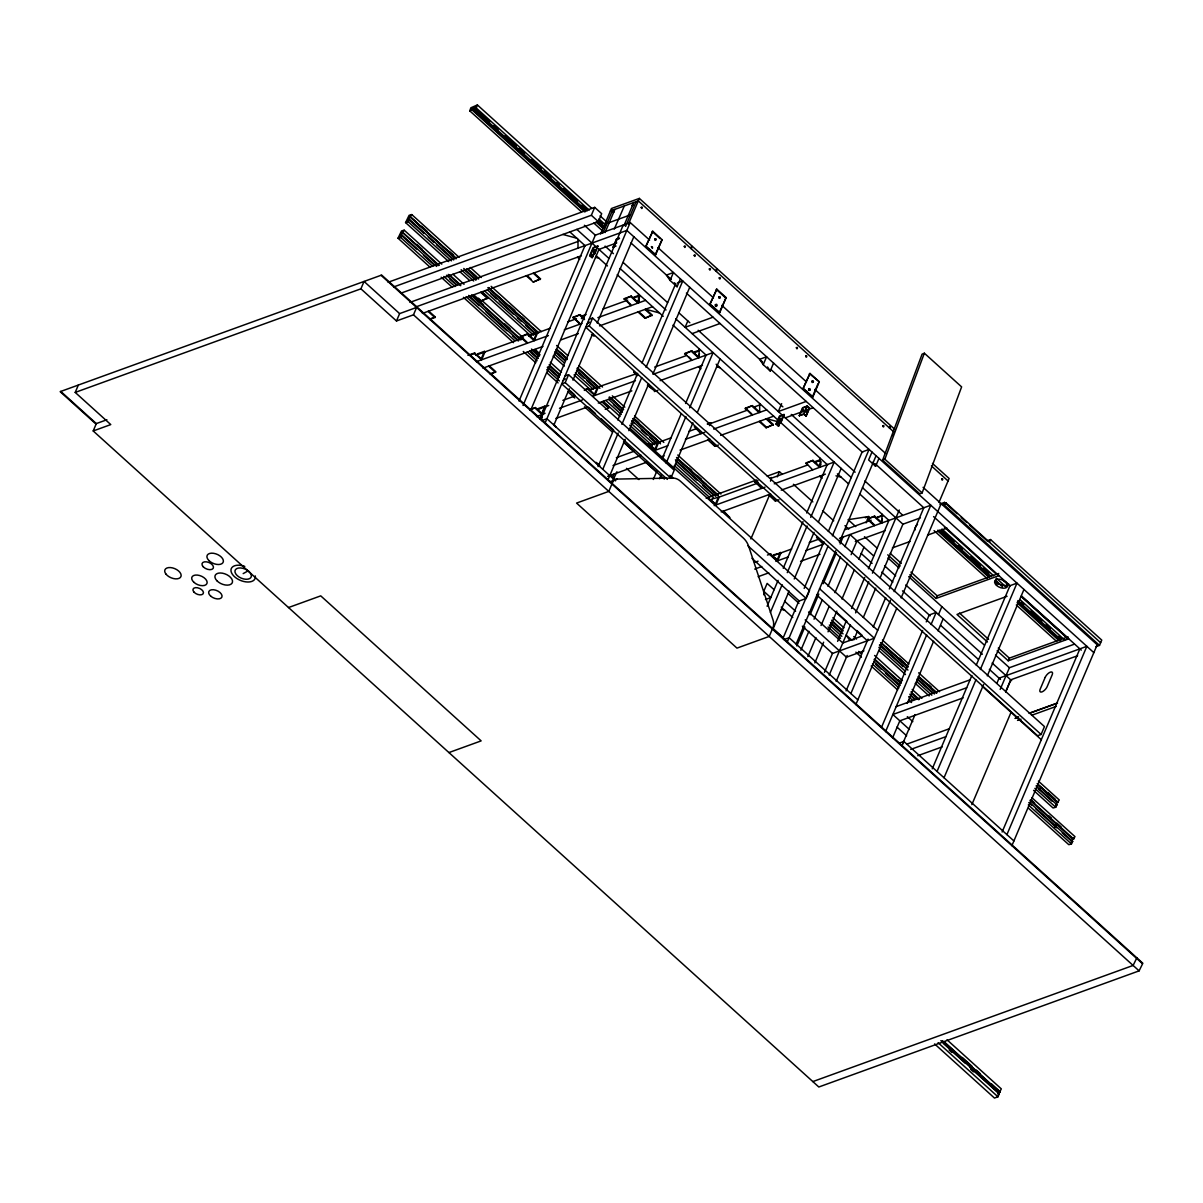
<?xml version="1.0" encoding="UTF-8"?>
<svg xmlns="http://www.w3.org/2000/svg" width="1203" height="1203" viewBox="0 0 1203 1203"><rect width="100%" height="100%" fill="white"/><g stroke="black" fill="none" stroke-linecap="round" stroke-linejoin="round"><path stroke-width="1.5" d="M594.523 250.179C591.38 251.938 594.207 252.841 594.372 249.983M779.514 420.178L780.837 418.674L780.927 419.486L779.228 419.907L780.687 418.433L779.364 420.118M804.04 410.163L802.476 411.576L803.589 409.982L802.777 411.832L804.266 410.809M809.754 390.328L808.972 388.629L808.506 390.298M806.431 410.373L806.642 411.652M581.305 211.698L469.756 110.856L470.869 107.789L477.38 104.947L591.711 208.314M586.989 211.081L474.042 108.977L475.621 106.856L471.636 108.616L471.982 109.894L469.756 110.856M474.042 108.977L476.268 108.014L477.38 104.947M882.611 460.178L922.084 354.163L924.355 353.201L961.618 386.885L922.13 492.914L919.874 493.877L882.611 460.178L884.867 459.215L924.355 353.201M106.887 419.757L95.714 423.802L60.15 391.652L381.652 275.066L1142.85 963.257L1139.106 970.866L818.822 1087.001L93.202 430.96L110.781 424.584L75.218 392.419L78.345 385.05M93.202 430.96L96.33 423.576L60.767 391.426M75.218 392.419L360.915 288.825L364.043 281.442L399.622 313.607L417.23 307.216M360.915 288.825L396.479 320.975L399.622 313.607M396.479 320.975L413.486 314.825L416.614 307.442M429.802 319.577L435.306 317.021L428.915 311.231M473.681 294.825L480.674 301.141L487.922 297.953L481.516 292.164M480.674 301.141L487.922 297.953M474.629 353.487L481.32 358.614L484.388 351.366L484.974 351.893L481.621 359.802L474.629 353.487L469.396 355.381M526.282 275.743L533.275 282.058L540.523 278.87L534.132 273.081M490.358 374.328L495.877 371.772L489.471 365.983M533.275 282.058L540.523 278.87M520.267 336.93L527.515 333.742L533.921 339.532L536.989 332.299L537.576 332.825L534.222 340.72L527.245 334.404L520.267 336.93L527.245 343.246M393.607 286.976L591.35 215.277L594.703 207.367L601.68 213.683L598.327 221.593L400.599 293.291M518.989 401.08L584.989 245.607M523.034 405.471L595.32 235.171L630.192 222.525L649.635 240.104M589.711 255.622L593.064 247.713L597.711 246.029L594.658 254.194L590.297 255.773L592.327 257.622L595.68 249.713L592.041 257.728L589.711 255.622L594.357 253.923L597.711 246.029M590.297 255.773L593.65 247.878L598.011 246.299M600.598 234.059L611.44 208.51L639.349 198.405L691.755 245.788L690.687 248.269M602.793 233.262L612.583 210.209M605.049 232.585L614.898 209.367M530.749 410.058L598.944 249.397L614.643 243.698M579.861 324.178L573.154 317.201L580.132 314.675L583.966 318.148M529.952 410.133L535.47 407.576L541.876 413.366L544.944 406.118L540.914 417.832M614.222 229.187L624.327 205.954M572.869 317.863L580.132 314.675M581.395 318.645L582.628 315.742L586.117 314.479M539.952 419.14L541.951 414.403L545.064 413.276M619.485 238.465L616.568 239.517L613.214 247.412L616.282 239.247L619.38 238.134M540.673 419.531L623.214 225.051M623.906 225.743L633.77 202.525M625.605 226.375L636.086 201.683M628.507 223.938L639.349 198.405M544.899 423.471L630.192 222.525M565.215 382.614L568.568 374.719L674.221 470.238L670.868 478.132L565.215 382.614L561.741 383.877L667.379 479.395M589.244 325.953L592.598 318.043L1044.46 726.582L1041.106 734.477L1037.618 735.74L585.756 327.216L589.244 325.953L1041.106 734.477M553.891 425.05L569.305 388.764M572.959 380.133L592.763 333.487M597.169 323.126L633.831 236.75M594.117 336.148L591.5 334.705M645.755 246.615L652.763 231.262L662.086 239.683L655.65 254.825L645.755 246.615L652.763 231.262M631.019 305.622L624.312 298.645L631.274 296.118L637.68 301.908L639.53 297.562M584.312 390.419L588.072 388.494L594.477 394.283L597.56 387.05L590.583 389.577L635.274 374.103M624.026 299.306L631.274 296.118M655.079 255.036L662.086 239.683M639.334 299.938L637.996 303.096L631.004 296.78M637.996 311.938L644.988 318.254L650.492 315.712M605.274 409.366L609.034 407.456L602.628 401.652M644.988 318.254L652.237 315.066L645.831 309.276M670.071 280.449L673.424 272.54L666.447 275.081L670.071 280.449L677.063 286.765L680.417 278.855M598.041 466.614L613.44 430.343M617.831 419.982L637.635 373.336M642.041 362.96L675.77 283.502M691.274 248.795L692.326 246.314L716.793 268.419L715.725 270.916M602.808 469.275L618.207 432.99M621.876 424.358L641.68 377.712M646.071 367.351L682.748 280.961L677.515 282.87M607.786 480.328L625.199 439.306M628.868 430.674L648.658 384.028M653.064 373.667L689.725 287.291M647.409 385.246L654.673 390.9M687.815 320.99L685.124 327.306L713.033 317.186M716.311 271.427L717.364 268.946L890.31 425.306L889.258 427.787M691.575 360.374L684.868 353.396L691.845 350.87L698.236 356.659L699.469 353.772M709.8 304.524L716.823 289.171L726.131 297.592L719.71 312.735L709.8 304.524L716.823 289.171M684.582 354.058L691.845 350.87M658.688 442.328L655.334 450.223L648.357 443.907L655.034 449.035L658.116 441.802L651.139 444.328M719.123 312.945L726.131 297.592M653.304 479.486L656.973 470.854M662.101 458.764L681.169 413.847M685.575 403.486L706.101 355.111M659.545 478.689L661.018 475.23M666.146 463.14L685.951 416.494M689.62 407.862L713.078 352.584L653.109 374.328M673.875 467.726L692.928 422.809M697.334 412.449L720.071 358.9M694.266 426.704L700.973 433.681M709.484 425.621L710.717 422.719L711.304 423.245M707.966 439.997L714.943 446.313L711.379 442.178M763.243 364.674L766.597 356.78L759.619 359.306L763.243 364.674L770.221 370.99L773.574 363.095M752.131 415.125L745.424 408.148L752.401 405.622L758.807 411.411M745.138 408.809L752.401 405.622M718.672 496.553L715.59 503.786L708.913 498.659L715.905 504.974L719.259 497.08L711.695 499.08L712.281 499.606M759.123 421.441L766.1 427.757L773.364 424.569L766.958 418.779M781.649 403.637L778.296 411.546L806.205 401.426M766.1 427.757L773.364 424.569M778.642 426.057L776.025 424.058L779.379 416.163L784.025 414.479L780.973 422.644L776.612 424.223L778.642 426.057L781.709 418.268M776.612 424.223L779.965 416.328L784.326 414.734M761.529 488.433L754.822 481.456L761.228 487.245M778.356 426.163L779.694 423.005M784.025 414.479L780.672 422.373L776.025 424.058M802.972 388.764L809.98 373.411L819.303 381.832L812.867 396.975L802.972 388.764L809.98 373.411M770.521 481.155L771.273 477.471M799.243 415.606L802.596 407.697L807.243 406.012L809.574 408.118L806.221 416.027L803.89 414.283L799.243 415.606L803.89 413.907L807.243 406.012M799.529 415.862L802.882 407.967L807.243 406.388L809.574 408.118M750.898 538.929L769.198 495.831M777.243 476.869L779.439 471.696L782.221 474.223M803.89 414.283L807.243 406.388M812.296 397.185L818.01 383.727M805.935 416.133L809.288 408.223M768.522 494.749L775.499 501.065L769.379 494.613M812.687 469.877L805.98 462.899L812.957 460.373L819.363 466.162L821.198 461.817M780.386 552.357L777.318 559.59L770.627 554.463L777.619 560.778L780.973 552.884L773.424 554.884L773.995 555.41M805.694 463.561L812.957 460.373M763.785 594.823L763.785 591.29L767.138 583.395L774.115 589.711M821.002 464.193L819.664 467.35L812.672 461.035M767.093 606.267L778.085 580.357M783.228 568.267L803.018 521.621M806.687 512.974L827.213 464.614M770.401 612.372L782.13 584.733M787.258 572.643L807.063 525.997M810.732 517.365L834.19 462.072L774.236 483.817M772.988 629.064L789.123 591.049M794.251 578.959L814.055 532.312M818.446 521.952L841.183 468.403M782.897 638.537L799.033 600.538M804.16 588.432L823.965 541.801M828.371 531.425L862.1 451.967L869.077 449.426L832.401 535.816M787.063 642.417L789.078 637.68L857.859 699.86M828.01 546.177L789.138 637.74L783.845 639.575M751.95 558.282L799.198 601.004L806.175 598.462L809.529 590.568L630.252 428.479M871.98 452.057L868.626 459.967L875.619 466.283L878.972 458.388M796.13 644.056L835.724 550.763M839.393 542.132L876.055 455.757M796.822 645.906L804.882 626.898M810.025 614.808L818.822 594.071M823.213 583.711L836.416 552.613M840.085 543.982L843.017 537.064M889.829 428.328L890.897 425.832L895.047 429.591M800.867 650.282L808.927 631.274M814.055 619.184L822.13 600.177M827.995 586.357L840.461 556.989M844.867 546.628L849.995 534.538L873.558 555.846M807.845 656.597L815.92 637.59M821.047 625.5L829.123 606.507M834.987 592.673L847.453 563.305M851.122 554.673L856.987 540.854M866.1 522.839L868.792 516.523L848.1 519.681L855.724 526.583M874.416 525.681L867.423 519.365L874.671 516.177L881.077 521.967L882.31 519.064M814.837 662.913L823.634 642.191M828.04 631.816L836.837 611.094M841.965 599.004L854.431 569.636M858.837 559.26L863.965 547.17M824.416 672.432L832.476 653.44L874.34 638.237L819.544 588.688M837.604 641.349L846.416 620.613M851.544 608.523L864.746 577.425M868.416 568.778L888.942 520.418L859.694 493.967M829.183 675.094L850.446 624.989M855.589 612.898L868.792 581.801M872.446 573.169L899.273 509.982M836.175 681.409L847.168 655.5M853.769 639.951L857.438 631.304M863.303 617.485L875.769 588.117M880.175 577.756L902.912 524.207L920.34 517.876M846.085 690.883L868.085 639.064M873.228 626.974L885.694 597.605M889.348 588.959L923.814 507.771L875.137 463.741M850.867 693.545L890.461 600.252M894.13 591.62L930.791 505.23L839.483 538.342M938.987 502.358L949.122 478.478L932.475 463.441M855.844 704.597L896.716 608.297M901.122 597.936L941.137 503.651M943.423 505.019L944.535 502.388L957.047 513.696M1100.64 642.733L945.753 502.704L944.626 505.335L1099.512 645.379L1101.753 640.101L990.535 539.545L987.437 540.673M909.829 574.748L936.024 598.447L937.152 595.801L998.731 573.47M881.528 727.274L922.596 630.522M926.265 621.891L929.197 614.974L936.175 612.447L931.047 624.537M885.573 731.65L926.641 634.913M938.505 614.553L941.859 606.658M892.566 737.965L899.889 720.687M907.227 703.424L933.633 641.229M938.024 630.853L943.167 618.763M902.731 743.634L915.062 714.567M901.844 746.191L903.859 741.454L1013.903 840.942M989.422 542.192L990.535 539.545M932.265 768.807L971.874 675.515M976.265 665.154L1009.994 585.681L1016.971 583.154L980.31 669.53M937.047 771.454L975.904 679.89M944.024 777.77L983.633 684.477M987.302 675.845L1023.964 589.47M996.866 683.334L999.076 678.161L1086.85 646.327L1006.911 834.626M997.152 650.763L1008.234 660.778L1009.347 658.146L1068.069 636.838M1000.174 689.439L1009.407 667.725L1074.444 644.146M1005.678 691.695L1010.7 679.83L1077.632 655.725M1005.798 691.8L1010.836 679.951M971.844 804.657L1011.031 712.341M1002.114 832.025L1079.873 648.853M1011.888 845.694L1097.196 644.748L923.092 487.335M940.866 1040.64L999.347 1093.512L998.58 1094.519L997.873 1094.053L999.888 1091.452L991.528 1083.888M942.43 1040.685L999.528 1092.309L999.888 1091.452M934.596 1043.918L994.475 1098.053L997.964 1096.79L999.347 1093.512M999.528 1092.309L1001.317 1088.88L947.002 1039.783M612.447 477.411L614.041 474.057M612.989 480.147L616.959 471.756M430.012 267.156L398.013 238.209L401.531 230.931L404.208 230.194L441.787 264.164M448.749 261.607L405.576 222.585L409.11 215.307L411.772 214.57L459.125 257.367M455.817 258.78L409.621 216.375L407.441 220.856L409.441 219.367L454.012 259.653M436.674 266.434L401.877 234.991L399.877 236.48L402.043 231.999L438.493 265.577M398.013 238.209L400.674 237.472L401.877 234.991M402.298 232.871L404.208 230.194M405.576 222.585L408.238 221.833L409.441 219.367M409.877 217.247L411.772 214.57M1055.678 804.777L1057.121 801.8L1039.016 785.424M1055.723 806.055L1056.956 804.777L1036.069 785.89M1037.873 785.033L1057.377 802.657L1057.903 801.574M1033.588 790.371L1053.076 807.995L1055.753 807.258L1056.956 804.777M1057.377 802.657L1059.272 799.98L1038.384 781.093M1071.392 841.453L1073.617 838.265L1073.106 839.333L1029.963 800.326M1071.452 842.732L1072.67 841.453L1029.527 802.446M1028.445 808.19L1068.805 844.686L1071.467 843.935L1072.67 841.453M1073.106 839.333L1075.001 836.656L1031.858 797.649M541.997 417.546L541.936 418.358M652.447 248.359C652.402 244.179 652.627 250.013 651.349 246.555M715.138 304.78C716.988 303.066 716.943 308.269 715.199 305.833M806.566 410.343L806.341 411.757L806.536 410.494M1054.745 826.987L1054.595 825.634M616.477 242.179L616.583 243.186M806.732 411.757L806.266 410.449M1040.069 790.085L1039.723 788.446L1039.272 789.8M243.171 573.605L248.149 570.869M388.133 282.269L594.703 207.367M610.387 211.006L638.282 200.886L893.994 432.088M606.989 223.382L630.492 214.856M409.952 302.389L577.741 241.547M415.426 307.096L626.838 230.435L1093.843 652.643M422.418 313.412L581.38 255.773M612.928 247.156L616.026 246.029M430.088 318.915L435.306 317.021M467.937 355.351L474.914 352.825M484.388 351.366L477.411 353.908L477.997 354.434M536.989 332.299L530.027 334.825L530.598 335.351M639.019 295.306L633.786 297.201L634.372 297.727M475.802 355.216L523.5 337.923M528.794 336.013L549.982 328.329M567.651 321.923L576.478 318.72M602.974 309.111L627.71 300.133M633.004 298.224L640.071 295.652M589.109 319.306L592.598 318.043M476.388 361.697L548.403 335.577M564.297 329.817L581.966 323.412M597.861 317.652L645.545 300.359M587.726 322.584L589.199 322.058L587.154 323.938M482.974 368.163L543.019 346.389M560.688 339.983L578.342 333.577M599.545 325.893L652.537 306.675M490.644 373.667L494.132 372.404M565.094 375.983L568.568 374.719M563.696 379.261L565.169 378.719L563.124 380.599M692.116 333.622L720.026 323.502M530.237 409.471L535.47 407.576M584.583 389.757L588.072 388.494M544.944 406.118L537.967 408.659L538.553 409.185M699.575 350.058L694.342 351.953L694.928 352.479M538.132 409.336L548.718 405.486M562.854 400.358L575.214 395.877M654.703 367.065L686.492 355.532M693.56 352.975L698.853 351.05M536.538 416.599L543.606 414.027M559.5 408.268L582.463 399.937M593.064 396.103L635.455 380.719M541.681 420.629L546.914 418.734L615.545 480.884M555.891 418.433L587.681 406.9M598.282 403.05L631.846 390.885M660.101 380.644L702.492 365.261M654.387 391.561L657.876 390.298M819.303 381.832L809.393 373.622M707.229 423.982L710.717 422.719M760.131 404.809L754.898 406.704L755.484 407.231M616.342 457.681L634.011 451.275M649.906 445.516L671.109 437.817M688.763 431.426L695.83 428.854M708.191 424.373L747.048 410.283M612.989 465.576L641.259 455.335M653.62 450.854L667.755 445.727M685.409 439.321L704.838 432.268M713.68 429.065L766.657 409.862M607.62 476.373L646.477 462.283M660.612 457.17L664.146 455.892M680.041 450.117L710.056 439.23M720.657 435.396L773.649 416.178M785.288 417.862L800.972 412.163M806.205 410.268L813.183 407.742M610.462 481.531L617.244 479.065L672.973 478.087A15.293 10.752 70.1 0 1 680.597 481.335L743.409 538.102A15.293 10.752 70.1 0 1 748.792 546.628L773.003 619.891A9.519 6.692 70.1 0 1 772.973 627.56L769.198 636.432L736.973 648.116L576.568 503.08L608.793 491.395L612.553 482.538A9.519 6.692 70.1 0 1 617.244 479.065M714.943 446.313L718.432 445.05M288.509 607.545L320.735 595.861L481.155 740.883L448.93 752.567M706.191 498.268L756.762 479.922M767.228 476.132L779.439 471.696M754.537 482.117L758.025 480.839M820.687 459.561L815.454 461.456L816.04 461.982M717.529 497.696L758.161 482.974M770.521 478.478L807.604 465.035M814.672 462.478L819.98 460.554M714.176 505.606L765.018 487.17M721.168 511.922L770.627 493.982M781.213 490.147L825.378 474.132M775.499 501.065L778.988 499.801M865.303 517.786L868.792 516.523M767.424 555.064L770.912 553.801M874.671 516.177L867.694 518.704L874.1 524.493M882.416 515.365L877.182 517.26L883.002 515.892M754.522 562.463L758.055 561.184M772.191 556.072L791.619 549.019M809.273 542.613L818.115 539.41M844.611 529.801L871.107 520.192M754.702 569.094L761.77 566.523M775.905 561.41L788.266 556.914M805.92 550.508L823.589 544.117M939.889 504.072L944.535 502.388M940.52 504.598L945.753 502.704M758.161 576.688L768.762 572.839M800.551 561.32L819.98 554.267M855.303 541.455L885.333 530.568M892.415 547.876L910.024 541.485M927.618 535.109L946.972 528.087M765.469 599.53L770.762 597.605L763.785 591.29M936.024 598.447L999.377 575.47M861.995 636.026L842.822 642.988L808.566 612.011M1007.076 596.282L956.986 614.447L987.452 641.996M863.889 650.868L846.446 657.199L805.213 619.921M1008.234 660.778L1068.685 638.853L1021.603 596.282M896.205 706.597L970.039 679.83M966.686 687.74L892.852 714.507L909.468 729.529M1096.023 646.643L1099.512 645.379M899.844 720.823L963.122 697.875M898.626 743.349L903.859 741.454M907.077 744.055L949.272 728.762M910.761 749.409L945.904 736.657M1015.197 718.311L1018.7 717.048L1015.317 718.432M1029.257 713.214L1057.377 703.018M1029.377 713.334L1057.512 703.138M917.739 755.725L942.355 746.807M1017.527 720.417L1021.031 719.153M1031.588 715.319L1056.189 706.402M1136.865 957.844L1133.121 965.438L812.837 1081.587M718.853 296.765L719.845 297.878L718.793 298.043M893.167 434.328L893.258 435.937M562.869 234.45L576.838 238.239M595.47 257.292L598.959 258.239M645.56 309.201L659.515 312.991M716.582 366.795L720.086 367.742M766.672 418.704L777.153 421.546M835.965 475.817L841.198 477.245M781.243 609.289L784.747 610.237M655.109 238.796L655.049 240.405M931.393 465.892L948.054 480.974M652.176 231.472L660.161 238.69M716.236 289.382L725.544 297.803M961.212 517.47L966.776 522.493M969.558 525.004L987.633 541.335M657.966 247.623L713.484 297.833M721.815 305.351L806.491 381.922M814.822 389.441L885.619 453.456M884.867 459.215L922.13 492.914M646.342 246.404L655.65 254.825M710.387 304.314L719.71 312.735M803.559 388.554L812.867 396.975M630.958 242.976L671.154 279.322M686.402 293.111L762.627 362.028M770.943 369.547L862.611 452.418M933.588 516.598L1010.234 585.891M1021.377 595.966L1081.286 650.131M600.071 215.878L607.049 222.179M944.445 527.23L996.039 573.876M1001.618 578.914L1007.197 583.951M1021.136 596.568L1067.136 638.161M476.268 108.014L589.199 210.119M598.959 218.946L605.936 225.247M941.949 529.034L993.528 575.681M996.325 578.207L1006.084 587.019M1020.024 599.635L1064.64 639.966M474.343 108.18L489.681 122.044M493.862 125.819L498.042 129.608M505.019 135.909L516.162 145.999M518.959 148.51L524.538 153.563M531.5 159.864L541.26 168.691M544.057 171.202L551.019 177.503M556.598 182.555L559.395 185.067M563.575 188.856L577.515 201.457M581.696 205.247L585.876 209.021M598.432 220.375L602.613 224.149M942.806 531.726L953.964 541.801M958.144 545.591L962.325 549.365M970.701 556.929L980.46 565.756M983.242 568.282L988.821 573.32M1020.881 602.312L1023.678 604.838M1030.64 611.139L1041.798 621.229M1045.978 625.004L1050.159 628.793M1058.535 636.342L1061.317 638.868M598.132 221.172L605.109 227.472M939.723 530.012L991.317 576.643M995.498 580.432L1002.475 586.733M1017.813 600.598L1061.031 639.68M591.35 215.277L598.327 221.593M471.636 108.616L585.199 211.187M597.109 222.059L604.086 228.359M937.949 530.102L989.543 576.748M995.107 581.786L997.904 584.312M1017.422 601.966L1060.64 641.034M471.982 109.894L584.914 211.999M596.071 222.074L603.034 228.375M937.663 530.914L989.242 577.56M1017.136 602.763L1058.956 640.582M593.846 223.051L603.605 231.863M934.054 530.628L987.031 578.523M1016.309 604.989L1056.745 641.545M803.89 413.907L806.221 416.027M584.357 225.262L595.5 235.352M605.094 246.119L613.425 253.653M623.154 262.449L667.605 302.63M678.718 312.675L689.83 322.735M698.161 330.269L782.897 406.87M791.243 414.418L855.138 472.193M864.867 480.974L902.37 514.884M576.823 229.382L608.868 258.359M620.026 268.449L666.011 310.013M675.77 318.84L851.348 477.591M862.491 487.666L902.912 524.207M569.846 231.923L585.184 245.773M596.327 255.848L607.47 265.938M617.229 274.75L663.214 316.329M672.973 325.156L706.417 355.381M716.161 364.208L827.649 464.99M837.408 473.817L848.551 483.892M644.973 309.412L651.966 315.727M691.56 351.532L698.552 357.847M752.116 406.283L759.108 412.599M766.085 418.915L773.078 425.23M874.401 516.839L881.378 523.155M624.312 298.645L630.703 304.434M638.868 311.818L645.274 317.607M688.702 356.87L691.274 359.186M745.424 408.148L751.83 413.937M759.98 421.306L766.386 427.11M577.44 257.186L579.771 259.292M698.552 366.689L700.883 368.795M819.679 476.193L822.01 478.298M959.483 613.064L988.58 639.364M998.264 648.116L1009.347 658.146M890.25 553.41L901.288 563.395M910.942 572.117L937.152 595.801M887.754 554.809L900.175 566.027M864.476 536.703L876.912 547.936M887.964 557.936L899.017 567.936M908.701 576.673L984.355 645.079M995.498 655.154L1009.422 667.74M844.942 525.666L848.747 529.109M884.611 565.831L895.664 575.831M905.769 584.959L982.385 654.237M992.144 663.048L1011.648 680.687M793.363 484.283L812.852 501.907M822.596 510.719L833.739 520.794M861.062 553.38L872.115 563.365M881.784 572.117L892.837 582.102M902.506 590.853L930.145 615.831M940.581 625.274L978.204 659.289M989.347 669.364L1000.49 679.439M533.26 273.216L540.252 279.532M579.846 315.321L584.508 319.547M982.129 686.206L1041.302 739.71M527.155 275.607L530.989 279.081M573.154 317.201L579.56 322.99M637.545 375.426L633.71 371.953L636.928 375.772M648.267 385.11L652.101 388.584M821.664 541.891L816.551 537.26L823.258 544.237M822.897 580.793L877.694 630.327M470.253 267.442L481.395 277.517M491.14 286.329L541.275 331.652M556.598 345.502L567.726 355.562M578.869 365.637L602.538 387.035M612.297 395.847L624.823 407.185M634.567 415.997L663.815 442.433M677.74 455.02L720.898 494.057M882.431 640.086L908.897 664.011M918.641 672.823L939.528 691.71M421.531 226.239L427.11 231.262M449.381 251.412L453.561 255.186M509.26 305.547L514.824 310.585M521.786 316.885L524.583 319.397M634.582 418.855L638.763 422.629M688.883 467.952L691.68 470.463M697.244 475.501L701.424 479.29M899.152 658.056L904.731 663.094M928.4 684.492L931.182 687.003M1048.144 792.762L1055.106 799.063M410.569 217.036L456.523 258.585M467.666 268.66L478.809 278.735M488.553 287.547L538.673 332.87M556.778 349.231L566.523 358.043M577.666 368.118L599.951 388.268M609.695 397.08L623.62 409.667M633.364 418.479L659.83 442.403M676.537 457.501L718.311 495.275M881.228 642.567L907.694 666.492M918.821 676.567L936.926 692.928M1037.181 783.574L1058.069 802.461M409.621 216.375L440.253 244.074M443.035 246.6L455.561 257.923M472.283 273.036L476.448 276.81M488.989 288.134L493.17 291.923M495.952 294.434L529.365 324.645M533.546 328.419L537.726 332.208M560.012 352.344L566.974 358.644M578.102 368.719L590.643 380.043M593.425 382.554L598.989 387.592M610.132 397.667L617.094 403.967M633.801 419.065L643.56 427.877M647.725 431.666L657.485 440.478M682.537 463.14L706.221 484.538M710.387 488.313L715.965 493.35M885.844 646.943L908.13 667.079M922.054 679.68L935.979 692.266M466.959 268.855L478.102 278.931M487.847 287.743L536.583 331.802M556.087 349.426L567.214 359.502M576.974 368.313L598.132 387.577L594.778 395.471L587.801 389.155M608.989 397.276L622.913 409.862M632.673 418.674L660.522 443.847M677.229 458.96L717.605 495.471M880.536 642.763L906.987 666.688M918.13 676.763L936.235 693.123M463.756 268.464L476.283 279.788M487.426 289.863L536.162 333.923M555.651 351.547L565.41 360.359M576.538 370.434L596.041 388.058M608.568 399.396L622.492 411.982M632.252 420.794L657.304 443.456M675.409 459.817L715.8 496.328M880.1 644.883L907.949 670.071M917.709 678.883L934.415 693.981M408.749 219.563L424.058 233.412M428.238 237.186L433.817 242.224M436.599 244.735L453.305 259.848M464.448 269.908L475.591 279.983M490.899 293.833L496.478 298.87M499.26 301.382L513.185 313.983M517.365 317.757L521.531 321.532M525.711 325.306L535.455 334.118M554.959 351.742L564.703 360.554M578.628 373.156L584.207 378.178M586.989 380.704L595.335 388.253M613.44 404.629L621.801 412.178M631.545 420.99L634.327 423.501M641.289 429.802L646.868 434.839M649.65 437.351L656.612 443.651M676.101 461.275L696.988 480.162M702.567 485.2L713.695 495.275M879.408 645.079L903.077 666.492M917.002 679.078L932.325 692.928M1038.144 788.597L1052.069 801.198M408.238 221.833L451.411 260.871M461.155 269.683L473.696 281.006M484.824 291.081L533.561 335.141M554.463 354.028L564.207 362.84M575.35 372.915L593.44 389.276M605.981 400.614L621.289 414.464M631.049 423.276L654.718 444.674M675.605 463.561L713.199 497.546M878.897 647.364L905.363 671.289M916.506 681.364L931.814 695.214M1034.866 788.371L1055.753 807.258M459.877 271.683L469.636 280.494M482.162 291.833L530.899 335.893M553.185 356.028L564.312 366.103M574.072 374.915L590.778 390.028M603.304 401.351L620.011 416.464M629.77 425.276L652.041 445.426M674.327 465.561L709.138 497.034M837.243 612.868L846.987 621.68M856.747 630.492L862.31 635.53M879.017 650.628L905.483 674.552M915.227 683.364L929.152 695.951M816.672 594.929L867.363 640.763M723.755 511.155L729.875 517.606L722.883 511.29M480.659 292.284L487.636 298.6M601.771 401.787L608.763 408.103M452.914 274.224L464.057 284.299M482.147 300.645L521.11 335.878M550.327 362.298L561.47 372.374M832.852 617.725L843.98 627.801M853.724 636.598L856.506 639.124M874.596 655.47L902.43 680.642M912.175 689.454L921.919 698.251M478.388 298.164L480.944 300.479M520.538 336.284L526.944 342.073M535.094 349.441L538.944 352.915M534.237 349.577L540.057 354.84M416.749 244.374L422.313 249.397M480.764 302.254L483.546 304.765M504.418 323.637L509.982 328.675M533.651 350.058L537.816 353.832M898.265 679.725L901.047 682.236M1031.873 800.506L1034.655 803.033M1048.565 815.604L1051.362 818.13M1056.926 823.153L1061.091 826.927M403.005 232.675L439.185 265.382M449.366 274.78L460.493 284.855M471.636 294.915L521.305 339.622M531.47 349.02L539.395 355.983M549.139 364.78L560.267 374.855M831.649 620.207L843.213 630.868M874.792 659.214L901.227 683.124M910.972 691.92L919.318 699.469M1030.655 800.13L1073.798 839.138M448.223 274.389L460.749 285.712M471.892 295.773L520.598 339.817M531.726 349.878L538.688 356.178M549.816 366.238L559.56 375.05M832.341 621.665L842.085 630.462M874.085 659.409L900.536 683.319M911.663 693.379L918.626 699.665M669.981 475.335L672.763 477.847M747.815 545.696L806.175 598.462M851.995 640.342L846.175 635.079L849.799 640.447M446.418 275.246L457.546 285.322M468.689 295.382L518.779 340.675M529.921 350.75L538.267 358.299M548.012 367.095L559.139 377.171M830.521 622.522L843.047 633.846M873.664 661.53L900.1 685.439M909.844 694.236L915.408 699.274M401.185 235.186L416.494 249.021M423.441 255.307L434.584 265.382M449.892 279.216L455.456 284.254M469.365 296.84L479.11 305.637M486.072 311.938L506.944 330.81M512.508 335.848L518.087 340.87M530.613 352.193L537.561 358.494M547.305 367.291L558.448 377.366M831.213 623.981L840.957 632.778M875.754 664.236L881.318 669.274M885.483 673.048L899.408 685.635M911.934 696.958L914.716 699.469M1028.836 802.642L1031.618 805.168M1035.798 808.942L1056.67 827.814M1062.234 832.852L1071.978 841.649M400.674 237.472L432.689 266.404M443.817 276.464L454.96 286.54M466.087 296.6L514.794 340.644M527.32 351.968L537.064 360.78M546.809 369.577L559.335 380.9M570.463 390.975L574.643 394.749M588.553 407.321L595.515 413.621M601.079 418.644L613.605 429.982M829.318 625.004L841.844 636.327M858.551 651.424L861.333 653.936M872.461 664.011L898.897 687.921M908.641 696.717L912.821 700.492M1028.324 804.927L1071.467 843.935M441.155 277.216L452.283 287.276M463.411 297.352L513.516 342.644M523.26 351.456L535.786 362.78M546.914 372.84L558.057 382.915M567.801 391.712L574.748 398.013M584.493 406.809L612.327 431.982M623.47 442.042L633.199 450.854M645.725 462.178L656.868 472.238M828.04 627.004L840.566 638.327M855.874 652.176L861.438 657.199M871.183 666.011L897.618 689.92M908.761 699.981L911.543 702.507M624.101 442.674L664.402 479.125M788.01 593.44L798.972 603.35M784.657 601.335L795.619 611.244M907.318 716.657L912.821 721.62M781.243 607.079L792.762 617.485M802.341 626.161L832.491 653.409M626.462 468.358L638.883 479.576M896.987 727.078L906.626 735.785M553.861 424.208L556.147 427.185L553.816 425.08M599.861 465.802L596.026 462.328L599.244 466.147M610.583 475.486L615.71 480.117M428.042 311.366L435.035 317.682M488.598 366.118L495.591 372.434M535.185 408.238L542.252 414.674M773.484 628.943L783.123 637.665M381.035 275.292L1142.233 963.483M413.486 314.825L1139.106 970.866M962.295 1057.452L972.039 1066.264M976.219 1070.038L980.4 1073.828M944.22 1041.798L999.934 1092.159M943.242 1043.302L965.528 1063.437M969.708 1067.226L998.956 1093.662M949.137 1049.978L951.919 1052.505M970.731 1069.347L973.513 1071.858M938.084 1042.655L997.964 1096.79M872.897 462.253L875.619 466.283M767.514 366.96L770.221 370.99M674.342 282.735L677.063 286.765M881.949 514.102L881.964 522.944M820.235 458.298L820.251 467.14M759.679 403.546L759.679 412.388M699.123 348.795L699.123 357.637M638.552 294.043L638.567 302.885M577.996 239.292L578.011 248.134M915.107 529.937A5.218 2.241 -47.9 0 1 917.483 524.358M255.277 575.906A12.902 7.323 23 0 1 243.683 581.47A12.902 7.323 23 0 1 230.961 569.936A12.902 7.323 23 0 1 244.78 566.387M1008.625 583.846A6.947 3.955 23 0 1 1001.407 584.944A6.947 3.955 23 0 1 995.678 579.26M641.199 207.397C641.921 210.63 643.229 205.698 641.199 207.397M655.109 239.081C655.906 242.329 657.064 237.352 655.109 239.081M684.281 246.359C685.018 249.577 686.311 244.675 684.281 246.359M694.176 255.307C694.913 258.525 696.221 253.607 694.176 255.307M709.319 268.991C710.086 272.209 711.319 267.307 709.319 268.991M715.65 304.81C716.642 308.87 718.101 302.645 715.65 304.81M719.214 277.938C719.95 281.156 721.259 276.254 719.214 277.938M719.168 296.991C719.905 300.239 721.183 295.276 719.168 296.991M796.371 347.697C797.168 350.945 798.326 345.968 796.371 347.697M805.694 356.118C806.416 359.336 807.739 354.434 805.694 356.118M808.822 389.05C809.799 393.11 811.258 386.885 808.822 389.05M811.754 381.441C812.536 384.689 813.709 379.712 811.754 381.441M812.326 381.231C813.093 384.449 814.341 379.546 812.326 381.231M882.837 425.877C883.634 429.125 884.791 424.148 882.837 425.877M941.648 479.05C942.445 482.298 943.603 477.305 941.648 479.05M608.688 222.916L609.846 221.863L608.688 222.916M613.154 212.375L614.327 211.322L613.154 212.375M627.545 216.074L628.778 215.081L627.545 216.074M632.011 205.533L633.259 204.54L632.011 205.533M1054.805 825.634C1055.512 828.942 1056.911 823.829 1054.805 825.634M1045.196 677.349L1040.174 689.199A5.218 2.241 -47.9 0 0 1041.978 691.89A5.218 2.241 -47.9 0 0 1047.151 686.672L1052.174 674.823A5.218 2.241 -47.9 0 0 1050.369 672.131A5.218 2.241 -47.9 0 0 1045.196 677.349M248.976 571.5L247.277 570.207A8.692 4.932 23 0 0 234.961 570.929A8.692 4.932 23 0 0 245.983 579.275A8.692 4.932 23 0 0 248.976 571.5M193.999 582.372A8.165 4.632 23 0 0 206.901 583.635A8.165 4.632 23 0 0 197.367 575.079A8.165 4.632 23 0 0 193.999 582.372M208.946 560.583A8.692 4.932 23 0 0 222.946 562.658A8.692 4.932 23 0 0 213.608 553.305A8.692 4.932 23 0 0 208.946 560.583M203.337 566.899A6.09 3.459 23 0 0 213.142 568.433A6.09 3.459 23 0 0 206.705 561.861A6.09 3.459 23 0 0 203.337 566.899M193.984 592.117A5.564 3.158 23 0 0 203.036 593.876A5.564 3.158 23 0 0 197.563 587.771A5.564 3.158 23 0 0 193.984 592.117M210.675 596.102A7.098 4.03 23 0 0 221.863 597.124A7.098 4.03 23 0 0 213.502 589.726A7.098 4.03 23 0 0 210.675 596.102M216.871 580.718A9.308 5.293 23 0 0 231.953 583.305A9.308 5.293 23 0 0 222.344 573.169A9.308 5.293 23 0 0 216.871 580.718M165.969 574.102A8.692 4.932 23 0 0 180.209 577.62A8.692 4.932 23 0 0 172.615 567.921A8.692 4.932 23 0 0 165.969 574.102M996.49 585.365A6.947 3.955 23 0 0 1007.512 586.478A6.947 3.955 23 0 0 999.437 579.184A6.947 3.955 23 0 0 996.49 585.365"/></g></svg>
